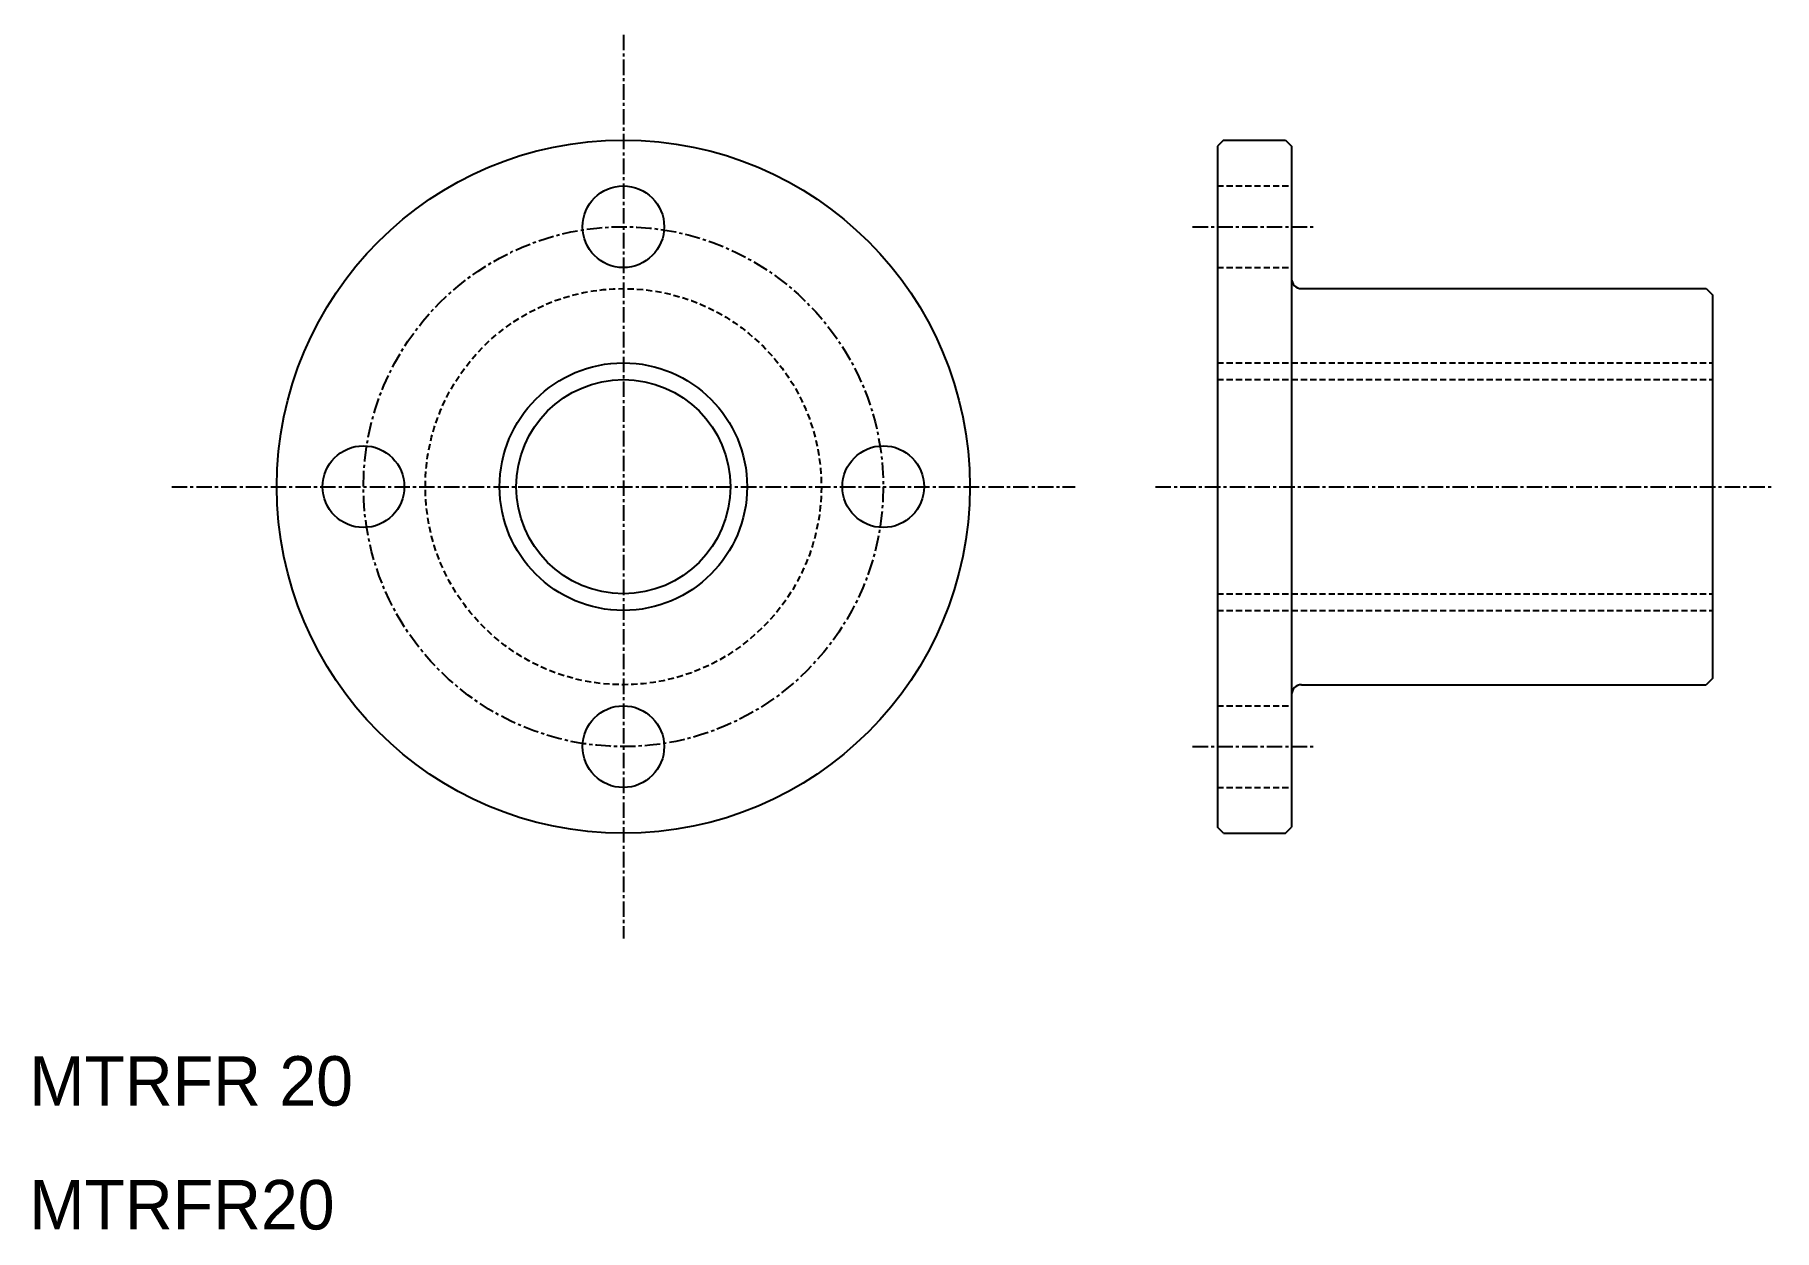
# Model space of a CAD drawing. Extents: x 10 to 151, y 10 to 106.
import ezdxf

# ---------------------------------------------------------------- set-up
doc = ezdxf.new("R2010")
doc.units = 0
doc.linetypes.add('CENTER', pattern=[2, 1.25, -0.25, 0.25, -0.25])
doc.linetypes.add('DASHED', pattern=[0.75, 0.5, -0.25])
doc.layers.get('0').update_dxf_attribs({"linetype": 'CONTINUOUS'})
doc.layers.add('CENTER', color=1, linetype='CENTER')

msp = doc.modelspace()

# ---------------------------------------------------------------- linework, layer by layer
at = {"color": 7, "linetype": 'CONTINUOUS'}
for p, q in [((106.5, 98), (106, 97.5)), ((106, 97.5), (106, 42.5)), ((106.5, 98), (111.5, 98)), ((111.5, 98), (112, 97.5)), ((112, 97.5), (112, 42.5)), ((112.8, 86), (145.5, 86)), ((145.5, 86), (146, 85.5)), ((146, 85.5), (146, 54.5)), ((106, 84), (106, 84)), ((112.8, 54), (145.5, 54)), ((146, 54.5), (145.5, 54)), ((106.5, 42), (106, 42.5)), ((111.5, 42), (112, 42.5)), ((106.5, 42), (111.5, 42))]:
    msp.add_line(p, q, dxfattribs=at)
at = {"color": 3, "linetype": 'DASHED'}
for p, q in [((106, 94.3), (112, 94.3)), ((106, 87.7), (112, 87.7)), ((106, 80), (146, 80)), ((106, 78.65), (146, 78.65)), ((106, 61.35), (146, 61.35)), ((106, 60), (146, 60)), ((106, 52.3), (112, 52.3)), ((106, 45.7), (112, 45.7))]:
    msp.add_line(p, q, dxfattribs=at)
at = {"color": 7, "linetype": 'CONTINUOUS'}
for centre, radius in [((58, 70), 28), ((58, 91), 3.3), ((58, 70), 8.65), ((37, 70), 3.3), ((79, 70), 3.3), ((58, 49), 3.3)]:
    msp.add_circle(centre, radius, dxfattribs=at)
at = {"color": 3, "linetype": 'DASHED'}
msp.add_circle((58, 70), 16, dxfattribs=at)
at = {"color": 3, "linetype": 'CONTINUOUS'}
msp.add_circle((58, 70), 10, dxfattribs=at)
at = {"color": 7, "linetype": 'CONTINUOUS'}
for centre, start, end in [((112.8, 86.8), 180, 270), ((112.8, 53.2), 90, 180)]:
    msp.add_arc(centre, 0.8, start, end, dxfattribs=at)
at = {"layer": 'CENTER', "color": 1, "linetype": 'CENTER'}
for p, q in [((58, 106.5), (58, 33.5)), ((104, 91), (114, 91)), ((21.5, 70), (94.5, 70)), ((101, 70), (151, 70)), ((104, 49), (114, 49))]:
    msp.add_line(p, q, dxfattribs=at)
msp.add_circle((58, 70), 21, dxfattribs=at)

# ---------------------------------------------------------------- texts
at = {"color": 7, "linetype": 'CONTINUOUS'}
for s, p in [('MTRFR 20', (10, 20)), ('MTRFR20', (10, 10))]:
    msp.add_text(s, height=4, dxfattribs=at).set_placement(p)

doc.saveas('drawing.dxf')
